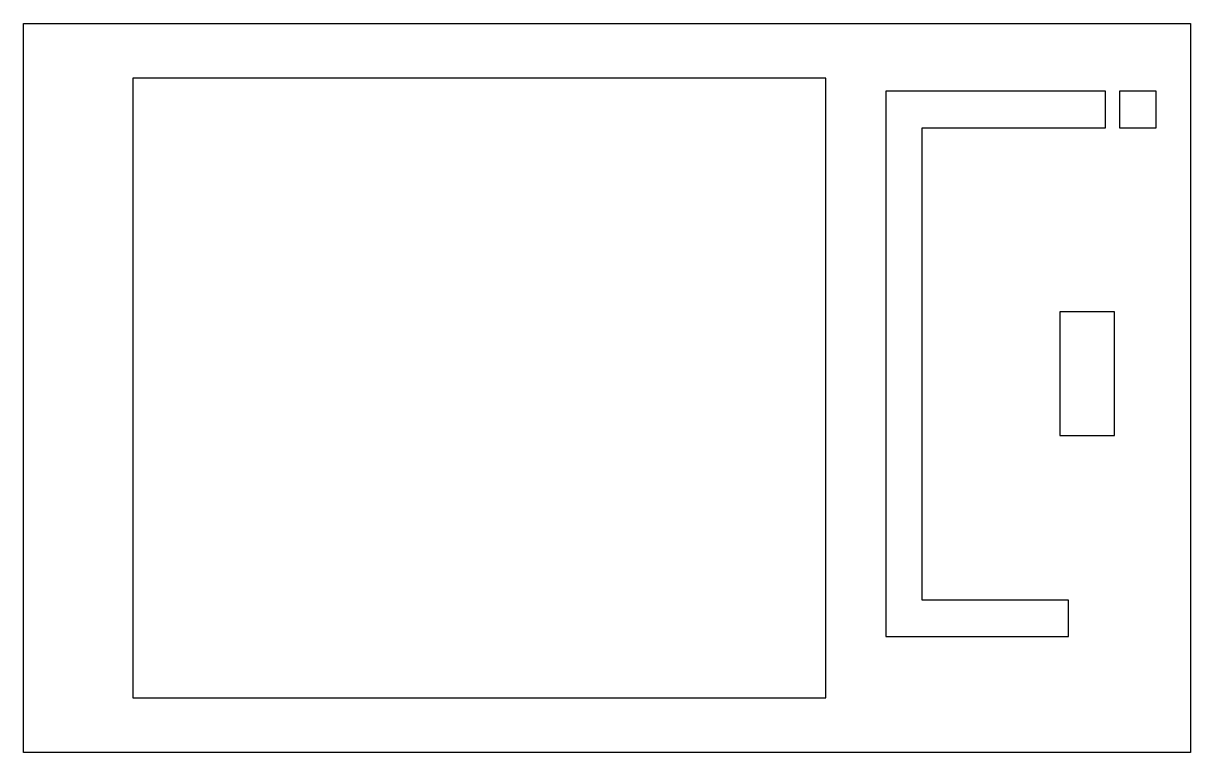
# Model space of a CAD drawing. Header units: inches. Extents: x -8 to 0, y -5 to 0.
import ezdxf

# ---------------------------------------------------------------- set-up
doc = ezdxf.new("R2010")
doc.units = ezdxf.units.IN
doc.layers.get('0').update_dxf_attribs({"linetype": 'CONTINUOUS'})

msp = doc.modelspace()

# ---------------------------------------------------------------- linework, layer by layer
for points in [[(0, 0), (0, -5), (-8, -5), (-8, 0)], [(-2.5, -4.625), (-2.5, -0.375), (-7.25, -0.375), (-7.25, -4.625)], [(-2.09, -0.4654), (-2.09, -4.2044), (-0.8367, -4.2044), (-0.8367, -3.9544), (-1.84, -3.9544), (-1.84, -0.7154), (-0.5847, -0.7154), (-0.5847, -0.4654)], [(-0.2366, -0.4654), (-0.4866, -0.4654), (-0.4866, -0.7154), (-0.2366, -0.7154)], [(-0.5217, -2.825), (-0.5217, -1.9778), (-0.8967, -1.9778), (-0.8967, -2.825)]]:
    msp.add_lwpolyline(points, close=True)

doc.saveas('drawing.dxf')
